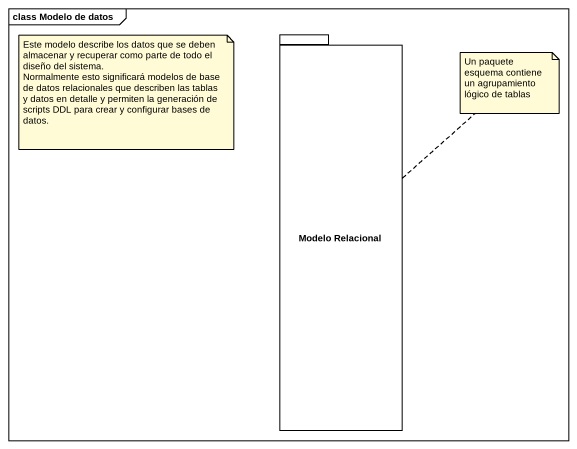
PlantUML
@startuml
mainframe class Modelo de datos
package "Modelo Relacional" as Modelo_Relacional {
}
note as N1
  Este modelo describe los datos que se deben almacenar y recuperar como parte de todo el diseño del sistema.
  Normalmente esto significará modelos de base de datos relacionales que describen las tablas y datos en detalle y permiten la generación de scripts DDL para crear y configurar bases de datos.
end note
note top of Modelo_Relacional : Un paquete esquema contiene un agrupamiento lógico de tablas
@enduml
